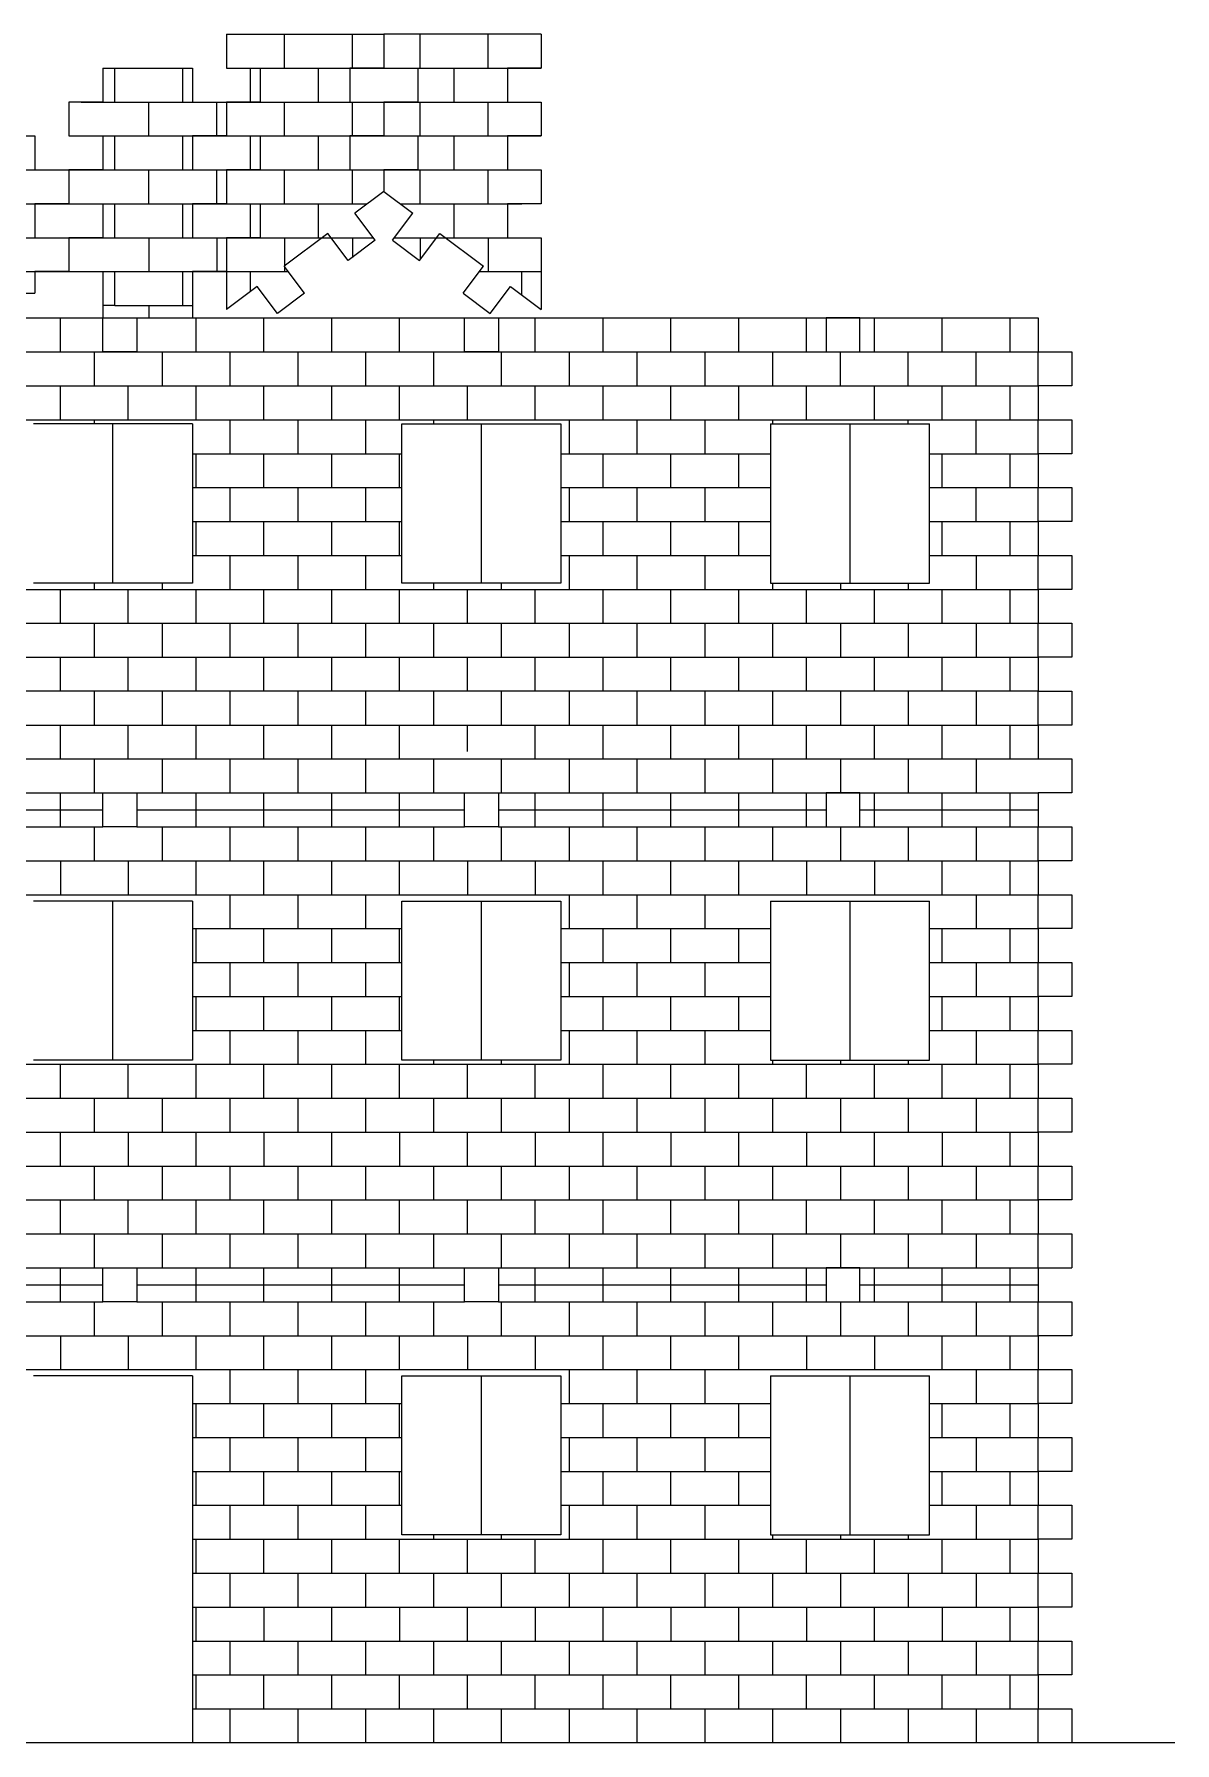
# Model space of a CAD drawing. Extents: x 5 to 412, y -104 to 220.
# Drawn here: x 304.2 to 411.9, y 50.9 to 212.1 of the extents above; entities that cross this region are included whole.
import ezdxf

# ---------------------------------------------------------------- set-up
doc = ezdxf.new("R2010")
doc.units = 0
doc.layers.get('0').update_dxf_attribs({"linetype": 'CONTINUOUS'})
doc.layers.add('ENGRAVE', color=4, linetype='CONTINUOUS')

msp = doc.modelspace()

# ---------------------------------------------------------------- linework, layer by layer
for p, q in [((322.37, 212.12), (337.23, 212.12)), ((322.37, 212.12), (322.37, 208.92)), ((337.23, 212.12), (337.23, 208.92)), ((352.08, 212.12), (337.23, 212.12)), ((352.08, 212.12), (352.08, 208.92)), ((310.71, 208.92), (310.71, 205.72)), ((310.71, 208.92), (319.17, 208.92)), ((319.17, 208.92), (319.17, 205.72)), ((322.37, 208.92), (325.57, 208.92)), ((325.57, 208.92), (325.57, 205.72)), ((337.23, 208.92), (334.03, 208.92)), ((334.03, 208.92), (334.03, 205.72)), ((337.23, 208.92), (340.43, 208.92)), ((340.43, 208.92), (340.43, 205.72)), ((352.08, 208.92), (348.88, 208.92)), ((348.88, 208.92), (348.88, 205.72)), ((310.71, 205.72), (307.51, 205.72)), ((307.51, 205.72), (307.51, 202.52)), ((319.17, 205.72), (322.37, 205.72)), ((325.57, 205.72), (322.37, 205.72)), ((322.37, 205.72), (322.37, 202.52)), ((334.03, 205.72), (337.23, 205.72)), ((337.23, 205.72), (337.23, 202.52)), ((340.43, 205.72), (337.23, 205.72)), ((348.88, 205.72), (352.08, 205.72)), ((352.08, 205.72), (352.08, 202.52)), ((295.86, 202.52), (304.31, 202.52)), ((304.31, 202.52), (304.31, 199.32)), ((307.51, 202.52), (310.71, 202.52)), ((310.71, 202.52), (310.71, 199.32)), ((322.37, 202.52), (319.17, 202.52)), ((319.17, 202.52), (319.17, 199.32)), ((322.37, 202.52), (325.57, 202.52)), ((325.57, 202.52), (325.57, 199.32)), ((337.23, 202.52), (334.03, 202.52)), ((334.03, 202.52), (334.03, 199.32)), ((337.23, 202.52), (340.43, 202.52)), ((340.43, 202.52), (340.43, 199.32)), ((352.08, 202.52), (348.88, 202.52)), ((348.88, 202.52), (348.88, 199.32)), ((304.31, 199.32), (307.51, 199.32)), ((310.71, 199.32), (307.51, 199.32)), ((307.51, 199.32), (307.51, 196.12)), ((319.17, 199.32), (322.37, 199.32)), ((325.57, 199.32), (322.37, 199.32)), ((322.37, 199.32), (322.37, 196.12)), ((334.03, 199.32), (337.23, 199.32)), ((337.23, 199.32), (337.23, 197.29)), ((340.43, 199.32), (337.23, 199.32)), ((348.88, 199.32), (352.08, 199.32)), ((352.08, 199.32), (352.08, 196.12)), ((337.23, 197.29), (334.5, 195.24)), ((337.23, 197.29), (339.95, 195.24)), ((307.51, 196.12), (304.31, 196.12)), ((304.31, 196.12), (304.31, 192.92)), ((307.51, 196.12), (310.71, 196.12)), ((310.71, 196.12), (310.71, 192.92)), ((322.37, 196.12), (319.17, 196.12)), ((319.17, 196.12), (319.17, 192.92)), ((322.37, 196.12), (325.57, 196.12)), ((325.57, 196.12), (325.57, 192.92)), ((336.42, 192.68), (334.5, 195.24)), ((338.03, 192.68), (339.95, 195.24)), ((352.08, 196.12), (348.88, 196.12)), ((348.88, 196.12), (348.88, 192.92)), ((304.31, 192.92), (307.51, 192.92)), ((310.71, 192.92), (307.51, 192.92)), ((307.51, 192.92), (307.51, 189.72)), ((319.17, 192.92), (322.37, 192.92)), ((325.57, 192.92), (322.37, 192.92)), ((322.37, 192.92), (322.37, 186.15)), ((331.94, 193.32), (327.83, 190.24)), ((333.86, 190.76), (331.94, 193.32)), ((336.42, 192.68), (333.86, 190.76)), ((338.03, 192.68), (340.59, 190.76)), ((340.59, 190.76), (342.51, 193.32)), ((342.51, 193.32), (346.62, 190.24)), ((348.88, 192.92), (352.08, 192.92)), ((352.08, 192.92), (352.08, 186.15)), ((329.75, 187.68), (327.83, 190.24)), ((344.7, 187.68), (346.62, 190.24)), ((307.51, 189.72), (304.31, 189.72)), ((304.31, 189.72), (304.31, 187.69)), ((307.51, 189.72), (310.71, 189.72)), ((310.71, 189.72), (310.71, 185.35)), ((322.37, 189.72), (319.17, 189.72)), ((319.17, 189.72), (319.17, 185.35)), ((295.86, 187.69), (304.31, 187.69)), ((325.27, 188.32), (322.37, 186.15)), ((327.19, 185.76), (325.27, 188.32)), ((329.75, 187.68), (327.19, 185.76)), ((344.7, 187.68), (347.26, 185.76)), ((347.26, 185.76), (349.18, 188.32)), ((349.18, 188.32), (352.08, 186.15)), ((5.31, 185.35), (396.43, 185.35)), ((310.71, 185.35), (313.91, 185.35)), ((310.71, 182.15), (310.71, 185.35)), ((313.91, 185.35), (313.91, 182.15)), ((344.83, 185.35), (348.03, 185.35)), ((344.83, 182.15), (344.83, 185.35)), ((348.03, 185.35), (348.03, 182.15)), ((382.15, 185.35), (378.95, 185.35)), ((378.95, 185.35), (378.95, 182.15)), ((382.15, 182.15), (382.15, 185.35)), ((396.43, 185.35), (398.95, 185.35)), ((398.95, 185.35), (398.95, 182.15)), ((313.91, 182.15), (310.71, 182.15)), ((348.03, 182.15), (344.83, 182.15)), ((378.95, 182.15), (382.15, 182.15)), ((398.95, 182.15), (402.15, 182.15)), ((402.15, 182.15), (402.15, 178.95)), ((402.15, 178.95), (398.95, 178.95)), ((398.95, 178.95), (398.95, 175.75)), ((398.95, 175.75), (402.15, 175.75)), ((402.15, 175.75), (402.15, 172.55)), ((319.16, 175.35), (304.16, 175.35)), ((311.66, 160.35), (311.66, 175.35)), ((319.16, 175.35), (319.16, 160.35)), ((338.93, 160.35), (338.93, 175.35)), ((338.93, 175.35), (353.93, 175.35)), ((346.43, 160.35), (346.43, 175.35)), ((353.93, 175.35), (353.93, 160.35)), ((373.71, 175.35), (373.71, 160.35)), ((373.71, 175.35), (388.71, 175.35)), ((381.21, 160.35), (381.21, 175.35)), ((388.71, 160.35), (388.71, 175.35)), ((402.15, 172.55), (398.95, 172.55)), ((398.95, 172.55), (398.95, 169.35)), ((398.95, 169.35), (402.15, 169.35)), ((402.15, 169.35), (402.15, 166.15)), ((402.15, 166.15), (398.95, 166.15)), ((398.95, 166.15), (398.95, 162.95)), ((398.95, 162.95), (402.15, 162.95)), ((402.15, 162.95), (402.15, 159.75)), ((319.16, 160.35), (304.16, 160.35)), ((353.93, 160.35), (338.93, 160.35)), ((373.71, 160.35), (388.71, 160.35)), ((402.15, 159.75), (398.95, 159.75)), ((398.95, 159.75), (398.95, 156.55)), ((398.95, 156.55), (402.15, 156.55)), ((402.15, 156.55), (402.15, 153.35)), ((402.15, 153.35), (398.95, 153.35)), ((398.95, 153.35), (398.95, 150.15)), ((398.95, 150.15), (402.15, 150.15)), ((402.15, 150.15), (402.15, 146.95)), ((402.15, 146.95), (398.95, 146.95)), ((398.95, 146.95), (398.95, 143.75)), ((398.95, 143.75), (402.15, 143.75)), ((402.15, 143.75), (402.15, 140.55)), ((310.71, 140.55), (313.91, 140.55)), ((310.71, 137.35), (310.71, 140.55)), ((313.91, 140.55), (313.91, 137.35)), ((344.83, 140.55), (348.03, 140.55)), ((344.83, 137.35), (344.83, 140.55)), ((348.03, 140.55), (348.03, 137.35)), ((382.15, 140.55), (378.95, 140.55)), ((378.95, 140.55), (378.95, 137.35)), ((382.15, 137.35), (382.15, 140.55)), ((402.15, 140.55), (398.95, 140.55)), ((398.95, 140.55), (398.95, 137.35)), ((271.41, 138.95), (310.71, 138.95)), ((313.91, 138.95), (344.83, 138.95)), ((348.03, 138.95), (378.95, 138.95)), ((382.15, 138.95), (398.95, 138.95)), ((313.91, 137.35), (310.71, 137.35)), ((348.03, 137.35), (344.83, 137.35)), ((378.95, 137.35), (382.15, 137.35)), ((398.95, 137.35), (402.15, 137.35)), ((402.15, 137.35), (402.15, 134.15)), ((402.15, 134.15), (398.95, 134.15)), ((398.95, 134.15), (398.95, 130.95)), ((398.95, 130.95), (402.15, 130.95)), ((402.15, 130.95), (402.15, 127.75)), ((319.16, 130.35), (304.16, 130.35)), ((311.66, 115.35), (311.66, 130.35)), ((319.16, 130.35), (319.16, 115.35)), ((338.93, 130.35), (353.93, 130.35)), ((338.93, 115.35), (338.93, 130.35)), ((346.43, 115.35), (346.43, 130.35)), ((353.93, 130.35), (353.93, 115.35)), ((373.71, 130.35), (373.71, 115.35)), ((373.71, 130.35), (388.71, 130.35)), ((381.21, 115.35), (381.21, 130.35)), ((388.71, 115.35), (388.71, 130.35)), ((402.15, 127.75), (398.95, 127.75)), ((398.95, 127.75), (398.95, 124.55)), ((398.95, 124.55), (402.15, 124.55)), ((402.15, 124.55), (402.15, 121.35)), ((402.15, 121.35), (398.95, 121.35)), ((398.95, 121.35), (398.95, 118.15)), ((398.95, 118.15), (402.15, 118.15)), ((402.15, 118.15), (402.15, 114.95)), ((319.16, 115.35), (304.16, 115.35)), ((353.93, 115.35), (338.93, 115.35)), ((373.71, 115.35), (388.71, 115.35)), ((402.15, 114.95), (398.95, 114.95)), ((398.95, 114.95), (398.95, 111.75)), ((398.95, 111.75), (402.15, 111.75)), ((402.15, 111.75), (402.15, 108.55)), ((402.15, 108.55), (398.95, 108.55)), ((398.95, 108.55), (398.95, 105.35)), ((398.95, 105.35), (402.15, 105.35)), ((402.15, 105.35), (402.15, 102.15)), ((402.15, 102.15), (398.95, 102.15)), ((398.95, 102.15), (398.95, 98.95)), ((398.95, 98.95), (402.15, 98.95)), ((402.15, 98.95), (402.15, 95.75)), ((310.71, 95.75), (313.91, 95.75)), ((310.71, 92.55), (310.71, 95.75)), ((313.91, 95.75), (313.91, 92.55)), ((344.83, 95.75), (348.03, 95.75)), ((344.83, 92.55), (344.83, 95.75)), ((348.03, 95.75), (348.03, 92.55)), ((382.15, 95.75), (378.95, 95.75)), ((378.95, 95.75), (378.95, 92.55)), ((382.15, 92.55), (382.15, 95.75)), ((398.95, 95.75), (398.95, 92.55)), ((398.95, 95.75), (402.15, 95.75)), ((271.41, 94.15), (310.71, 94.15)), ((313.91, 94.15), (344.83, 94.15)), ((348.03, 94.15), (378.95, 94.15)), ((382.15, 94.15), (398.95, 94.15)), ((313.91, 92.55), (310.71, 92.55)), ((348.03, 92.55), (344.83, 92.55)), ((378.95, 92.55), (382.15, 92.55)), ((398.95, 92.55), (402.15, 92.55)), ((402.15, 92.55), (402.15, 89.35)), ((402.15, 89.35), (398.95, 89.35)), ((398.95, 89.35), (398.95, 86.15)), ((319.16, 85.55), (304.16, 85.55)), ((319.16, 85.55), (319.16, 50.95)), ((338.93, 85.55), (353.93, 85.55)), ((338.93, 70.55), (338.93, 85.55)), ((346.43, 70.55), (346.43, 85.55)), ((353.93, 85.55), (353.93, 70.55)), ((373.71, 85.55), (373.71, 70.55)), ((373.71, 85.55), (388.71, 85.55)), ((381.21, 70.55), (381.21, 85.55)), ((388.71, 70.55), (388.71, 85.55)), ((398.95, 86.15), (402.15, 86.15)), ((402.15, 86.15), (402.15, 82.95)), ((402.15, 82.95), (398.95, 82.95)), ((398.95, 82.95), (398.95, 79.75)), ((398.95, 79.75), (402.15, 79.75)), ((402.15, 79.75), (402.15, 76.55)), ((402.15, 76.55), (398.95, 76.55)), ((398.95, 76.55), (398.95, 73.35)), ((398.95, 73.35), (402.15, 73.35)), ((402.15, 73.35), (402.15, 70.15)), ((353.93, 70.55), (338.93, 70.55)), ((373.71, 70.55), (388.71, 70.55)), ((402.15, 70.15), (398.95, 70.15)), ((398.95, 70.15), (398.95, 66.95)), ((398.95, 66.95), (402.15, 66.95)), ((402.15, 66.95), (402.15, 63.75)), ((402.15, 63.75), (398.95, 63.75)), ((398.95, 63.75), (398.95, 60.55)), ((398.95, 60.55), (402.15, 60.55)), ((402.15, 60.55), (402.15, 57.35)), ((402.15, 57.35), (398.95, 57.35)), ((398.95, 57.35), (398.95, 54.15)), ((398.95, 54.15), (402.15, 54.15)), ((402.15, 54.15), (402.15, 50.95)), ((411.86, 50.95), (290.71, 50.95))]:
    msp.add_line(p, q)
at = {"layer": 'ENGRAVE'}
for p, q in [((327.86, 208.92), (327.86, 212.12)), ((334.26, 208.92), (334.26, 212.12)), ((340.66, 208.92), (340.66, 212.12)), ((347.06, 208.92), (347.06, 212.12)), ((311.86, 205.72), (311.86, 208.92)), ((311.86, 208.92), (318.26, 208.92)), ((318.26, 205.72), (318.26, 208.92)), ((324.66, 205.72), (324.66, 208.92)), ((324.66, 208.92), (331.06, 208.92)), ((331.06, 205.72), (331.06, 208.92)), ((331.06, 208.92), (337.46, 208.92)), ((337.46, 208.92), (343.86, 208.92)), ((343.86, 205.72), (343.86, 208.92)), ((343.86, 208.92), (350.26, 208.92)), ((350.26, 208.92), (352.08, 208.92)), ((308.66, 205.72), (315.06, 205.72)), ((315.06, 202.52), (315.06, 205.72)), ((315.06, 205.72), (321.46, 205.72)), ((321.46, 202.52), (321.46, 205.72)), ((321.46, 205.72), (327.86, 205.72)), ((327.86, 202.52), (327.86, 205.72)), ((327.86, 205.72), (334.26, 205.72)), ((334.26, 202.52), (334.26, 205.72)), ((334.26, 205.72), (340.66, 205.72)), ((340.66, 202.52), (340.66, 205.72)), ((340.66, 205.72), (347.06, 205.72)), ((347.06, 202.52), (347.06, 205.72)), ((347.06, 205.72), (352.08, 205.72)), ((310.71, 202.52), (318.26, 202.52)), ((311.86, 199.32), (311.86, 202.52)), ((318.26, 199.32), (318.26, 202.52)), ((318.26, 202.52), (324.66, 202.52)), ((324.66, 199.32), (324.66, 202.52)), ((324.66, 202.52), (331.06, 202.52)), ((331.06, 199.32), (331.06, 202.52)), ((331.06, 202.52), (337.46, 202.52)), ((337.46, 202.52), (343.86, 202.52)), ((343.86, 199.32), (343.86, 202.52)), ((343.86, 202.52), (350.26, 202.52)), ((350.26, 202.52), (352.08, 202.52)), ((302.26, 199.32), (308.66, 199.32)), ((308.66, 199.32), (315.06, 199.32)), ((315.06, 196.12), (315.06, 199.32)), ((315.06, 199.32), (321.46, 199.32)), ((321.46, 196.12), (321.46, 199.32)), ((321.46, 199.32), (327.86, 199.32)), ((327.86, 196.12), (327.86, 199.32)), ((327.86, 199.32), (334.26, 199.32)), ((334.26, 196.12), (334.26, 199.32)), ((334.26, 199.32), (340.66, 199.32)), ((340.66, 196.12), (340.66, 199.32)), ((340.66, 199.32), (347.06, 199.32)), ((347.06, 196.12), (347.06, 199.32)), ((347.06, 199.32), (348.88, 199.32)), ((299.06, 196.12), (305.46, 196.12)), ((305.46, 196.12), (311.86, 196.12)), ((311.86, 192.92), (311.86, 196.12)), ((311.86, 196.12), (318.26, 196.12)), ((318.26, 192.92), (318.26, 196.12)), ((318.26, 196.12), (324.66, 196.12)), ((324.66, 192.92), (324.66, 196.12)), ((324.66, 196.12), (331.06, 196.12)), ((331.06, 192.92), (331.06, 196.12)), ((331.06, 196.12), (335.67, 196.12)), ((338.78, 196.12), (343.86, 196.12)), ((343.86, 192.92), (343.86, 196.12)), ((343.86, 196.12), (350.26, 196.12)), ((302.26, 192.92), (308.66, 192.92)), ((308.66, 192.92), (315.06, 192.92)), ((315.06, 192.92), (315.06, 189.72)), ((315.06, 192.92), (321.46, 192.92)), ((321.46, 192.92), (321.46, 189.72)), ((321.46, 192.92), (327.86, 192.92)), ((327.86, 192.92), (327.86, 189.72)), ((327.86, 192.92), (334.26, 192.92)), ((334.26, 192.92), (334.26, 191.06)), ((334.26, 192.92), (336.24, 192.92)), ((338.21, 192.92), (340.66, 192.92)), ((340.66, 192.92), (347.06, 192.92)), ((340.66, 192.92), (340.66, 190.85)), ((347.06, 192.92), (347.06, 189.72)), ((347.06, 192.92), (348.88, 192.92)), ((299.06, 189.72), (305.46, 189.72)), ((305.46, 189.72), (311.86, 189.72)), ((311.86, 186.52), (311.86, 189.72)), ((311.86, 189.72), (318.26, 189.72)), ((318.26, 186.52), (318.26, 189.72)), ((318.26, 189.72), (324.66, 189.72)), ((324.66, 189.72), (328.23, 189.72)), ((324.66, 187.86), (324.66, 189.72)), ((346.23, 189.72), (350.26, 189.72)), ((350.26, 187.52), (350.26, 189.72)), ((350.26, 189.72), (352.08, 189.72)), ((311.86, 186.52), (310.71, 186.52)), ((311.86, 186.52), (318.26, 186.52)), ((315.06, 186.52), (315.06, 185.29)), ((318.26, 186.52), (319.17, 186.52)), ((306.71, 182.15), (306.71, 185.35)), ((319.51, 182.15), (319.51, 185.35)), ((325.91, 182.15), (325.91, 185.35)), ((332.31, 182.15), (332.31, 185.35)), ((338.71, 182.15), (338.71, 185.35)), ((351.51, 182.15), (351.51, 185.35)), ((357.91, 182.15), (357.91, 185.35)), ((364.31, 182.15), (364.31, 185.35)), ((370.71, 182.15), (370.71, 185.35)), ((377.11, 182.15), (377.11, 185.35)), ((383.51, 182.15), (383.51, 185.35)), ((389.91, 182.15), (389.91, 185.35)), ((396.31, 182.15), (396.31, 185.35)), ((293.91, 182.15), (398.95, 182.15)), ((309.91, 182.15), (309.91, 178.95)), ((316.31, 182.15), (316.31, 178.95)), ((322.71, 182.15), (322.71, 178.95)), ((329.11, 182.15), (329.11, 178.95)), ((335.51, 182.15), (335.51, 178.95)), ((341.91, 182.15), (341.91, 178.95)), ((348.31, 182.15), (348.31, 178.95)), ((354.71, 182.15), (354.71, 178.95)), ((361.11, 182.15), (361.11, 178.95)), ((367.51, 182.15), (367.51, 178.95)), ((373.91, 182.15), (373.91, 178.95)), ((380.31, 178.95), (380.31, 182.15)), ((386.71, 178.95), (386.71, 182.15)), ((393.11, 178.95), (393.11, 182.15)), ((398.95, 178.95), (398.95, 182.15)), ((293.91, 178.95), (398.95, 178.95)), ((306.71, 175.75), (306.71, 178.95)), ((313.11, 175.75), (313.11, 178.95)), ((319.51, 175.75), (319.51, 178.95)), ((325.91, 175.75), (325.91, 178.95)), ((332.31, 175.75), (332.31, 178.95)), ((338.71, 175.75), (338.71, 178.95)), ((345.11, 175.75), (345.11, 178.95)), ((351.51, 175.75), (351.51, 178.95)), ((357.91, 175.75), (357.91, 178.95)), ((364.31, 175.75), (364.31, 178.95)), ((370.71, 175.75), (370.71, 178.95)), ((377.11, 175.75), (377.11, 178.95)), ((383.51, 175.75), (383.51, 178.95)), ((389.91, 175.75), (389.91, 178.95)), ((396.31, 175.75), (396.31, 178.95)), ((293.91, 175.75), (398.95, 175.75)), ((309.91, 175.75), (309.91, 175.35)), ((322.71, 175.75), (322.71, 172.55)), ((329.11, 175.75), (329.11, 172.55)), ((335.51, 175.75), (335.51, 172.55)), ((341.91, 175.75), (341.91, 175.35)), ((354.71, 175.75), (354.71, 172.55)), ((361.11, 175.75), (361.11, 172.55)), ((367.51, 175.75), (367.51, 172.55)), ((373.91, 175.75), (373.91, 175.35)), ((386.71, 175.35), (386.71, 175.75)), ((393.11, 172.55), (393.11, 175.75)), ((398.95, 172.55), (398.95, 175.75)), ((319.16, 172.55), (338.93, 172.55)), ((319.51, 169.35), (319.51, 172.55)), ((325.91, 169.35), (325.91, 172.55)), ((332.31, 169.35), (332.31, 172.55)), ((338.71, 169.35), (338.71, 172.55)), ((353.93, 172.55), (373.71, 172.55)), ((357.91, 169.35), (357.91, 172.55)), ((364.31, 169.35), (364.31, 172.55)), ((370.71, 169.35), (370.71, 172.55)), ((388.71, 172.55), (398.95, 172.55)), ((389.91, 169.35), (389.91, 172.55)), ((396.31, 169.35), (396.31, 172.55)), ((319.16, 169.35), (338.93, 169.35)), ((322.71, 169.35), (322.71, 166.15)), ((329.11, 169.35), (329.11, 166.15)), ((335.51, 169.35), (335.51, 166.15)), ((353.93, 169.35), (373.71, 169.35)), ((354.71, 169.35), (354.71, 166.15)), ((361.11, 169.35), (361.11, 166.15)), ((367.51, 169.35), (367.51, 166.15)), ((388.71, 169.35), (398.95, 169.35)), ((393.11, 166.15), (393.11, 169.35)), ((398.95, 166.15), (398.95, 169.35)), ((319.16, 166.15), (338.93, 166.15)), ((319.51, 162.95), (319.51, 166.15)), ((325.91, 162.95), (325.91, 166.15)), ((332.31, 162.95), (332.31, 166.15)), ((338.71, 162.95), (338.71, 166.15)), ((353.93, 166.15), (373.71, 166.15)), ((357.91, 162.95), (357.91, 166.15)), ((364.31, 162.95), (364.31, 166.15)), ((370.71, 162.95), (370.71, 166.15)), ((388.71, 166.15), (398.95, 166.15)), ((389.91, 162.95), (389.91, 166.15)), ((396.31, 162.95), (396.31, 166.15)), ((319.16, 162.95), (338.93, 162.95)), ((322.71, 162.95), (322.71, 159.75)), ((329.11, 162.95), (329.11, 159.75)), ((335.51, 162.95), (335.51, 159.75)), ((353.93, 162.95), (373.71, 162.95)), ((354.71, 162.95), (354.71, 159.75)), ((361.11, 162.95), (361.11, 159.75)), ((367.51, 162.95), (367.51, 159.75)), ((388.71, 162.95), (398.95, 162.95)), ((393.11, 162.95), (393.11, 159.75)), ((398.95, 159.75), (398.95, 162.95)), ((293.91, 159.75), (398.95, 159.75)), ((306.71, 156.55), (306.71, 159.75)), ((309.91, 160.35), (309.91, 159.75)), ((313.11, 156.55), (313.11, 159.75)), ((316.31, 160.35), (316.31, 159.75)), ((319.51, 156.55), (319.51, 159.75)), ((325.91, 156.55), (325.91, 159.75)), ((332.31, 156.55), (332.31, 159.75)), ((338.71, 156.55), (338.71, 159.75)), ((341.91, 160.35), (341.91, 159.75)), ((345.11, 156.55), (345.11, 159.75)), ((348.31, 160.35), (348.31, 159.75)), ((351.51, 156.55), (351.51, 159.75)), ((357.91, 156.55), (357.91, 159.75)), ((364.31, 156.55), (364.31, 159.75)), ((370.71, 156.55), (370.71, 159.75)), ((373.91, 160.35), (373.91, 159.75)), ((377.11, 156.55), (377.11, 159.75)), ((380.31, 160.35), (380.31, 159.75)), ((383.51, 156.55), (383.51, 159.75)), ((386.71, 160.35), (386.71, 159.75)), ((389.91, 156.55), (389.91, 159.75)), ((396.31, 156.55), (396.31, 159.75)), ((293.91, 156.55), (398.95, 156.55)), ((309.91, 156.55), (309.91, 153.35)), ((316.31, 156.55), (316.31, 153.35)), ((322.71, 156.55), (322.71, 153.35)), ((329.11, 156.55), (329.11, 153.35)), ((335.51, 156.55), (335.51, 153.35)), ((341.91, 156.55), (341.91, 153.35)), ((348.31, 156.55), (348.31, 153.35)), ((354.71, 156.55), (354.71, 153.35)), ((361.11, 156.55), (361.11, 153.35)), ((367.51, 156.55), (367.51, 153.35)), ((373.91, 156.55), (373.91, 153.35)), ((380.31, 156.55), (380.31, 153.35)), ((386.71, 156.55), (386.71, 153.35)), ((393.11, 156.55), (393.11, 153.35)), ((398.95, 153.35), (398.95, 156.55)), ((293.91, 153.35), (398.95, 153.35)), ((306.71, 150.15), (306.71, 153.35)), ((313.11, 150.15), (313.11, 153.35)), ((319.51, 150.15), (319.51, 153.35)), ((325.91, 150.15), (325.91, 153.35)), ((332.31, 150.15), (332.31, 153.35)), ((338.71, 150.15), (338.71, 153.35)), ((345.11, 150.15), (345.11, 153.35)), ((351.51, 150.15), (351.51, 153.35)), ((357.91, 150.15), (357.91, 153.35)), ((364.31, 150.15), (364.31, 153.35)), ((370.71, 150.15), (370.71, 153.35)), ((377.11, 150.15), (377.11, 153.35)), ((383.51, 150.15), (383.51, 153.35)), ((389.91, 150.15), (389.91, 153.35)), ((396.31, 150.15), (396.31, 153.35)), ((398.95, 150.15), (293.91, 150.15)), ((309.91, 150.15), (309.91, 146.95)), ((316.31, 150.15), (316.31, 146.95)), ((322.71, 150.15), (322.71, 146.95)), ((329.11, 150.15), (329.11, 146.95)), ((335.51, 150.15), (335.51, 146.95)), ((341.91, 150.15), (341.91, 146.95)), ((348.31, 150.15), (348.31, 146.95)), ((354.71, 150.15), (354.71, 146.95)), ((361.11, 150.15), (361.11, 146.95)), ((367.51, 150.15), (367.51, 146.95)), ((373.91, 150.15), (373.91, 146.95)), ((380.31, 150.15), (380.31, 146.95)), ((386.71, 150.15), (386.71, 146.95)), ((393.11, 150.15), (393.11, 146.95)), ((398.95, 146.95), (398.95, 150.15)), ((293.91, 146.95), (398.95, 146.95)), ((306.71, 143.75), (306.71, 146.95)), ((313.11, 143.75), (313.11, 146.95)), ((319.51, 143.75), (319.51, 146.95)), ((325.91, 143.75), (325.91, 146.95)), ((332.31, 143.75), (332.31, 146.95)), ((338.71, 143.75), (338.71, 146.95)), ((345.11, 144.45), (345.11, 146.95)), ((351.51, 143.75), (351.51, 146.95)), ((357.91, 143.75), (357.91, 146.95)), ((364.31, 143.75), (364.31, 146.95)), ((370.71, 143.75), (370.71, 146.95)), ((377.11, 143.75), (377.11, 146.95)), ((383.51, 143.75), (383.51, 146.95)), ((389.91, 143.75), (389.91, 146.95)), ((396.31, 143.75), (396.31, 146.95)), ((293.91, 143.75), (398.95, 143.75)), ((309.91, 143.75), (309.91, 140.55)), ((316.31, 143.75), (316.31, 140.55)), ((322.71, 143.75), (322.71, 140.55)), ((329.11, 143.75), (329.11, 140.55)), ((335.51, 143.75), (335.51, 140.55)), ((341.91, 143.75), (341.91, 140.55)), ((348.31, 143.75), (348.31, 140.55)), ((354.71, 143.75), (354.71, 140.55)), ((361.11, 143.75), (361.11, 140.55)), ((367.51, 143.75), (367.51, 140.55)), ((373.91, 143.75), (373.91, 140.55)), ((380.31, 143.75), (380.31, 140.55)), ((386.71, 143.75), (386.71, 140.55)), ((393.11, 143.75), (393.11, 140.55)), ((293.91, 140.55), (398.95, 140.55)), ((306.71, 137.35), (306.71, 140.55)), ((319.51, 137.35), (319.51, 140.55)), ((325.91, 137.35), (325.91, 140.55)), ((332.31, 137.35), (332.31, 140.55)), ((338.71, 137.35), (338.71, 140.55)), ((351.51, 137.35), (351.51, 140.55)), ((357.91, 137.35), (357.91, 140.55)), ((364.31, 137.35), (364.31, 140.55)), ((370.71, 137.35), (370.71, 140.55)), ((377.11, 137.35), (377.11, 140.55)), ((383.51, 137.35), (383.51, 140.55)), ((389.91, 137.35), (389.91, 140.55)), ((396.31, 137.35), (396.31, 140.55)), ((293.91, 137.35), (310.71, 137.35)), ((309.91, 137.35), (309.91, 134.15)), ((313.91, 137.35), (344.83, 137.35)), ((316.31, 137.35), (316.31, 134.15)), ((322.71, 137.35), (322.71, 134.15)), ((329.11, 137.35), (329.11, 134.15)), ((335.51, 137.35), (335.51, 134.15)), ((341.91, 137.35), (341.91, 134.15)), ((348.03, 137.35), (378.95, 137.35)), ((348.31, 137.35), (348.31, 134.15)), ((354.71, 137.35), (354.71, 134.15)), ((361.11, 137.35), (361.11, 134.15)), ((367.51, 137.35), (367.51, 134.15)), ((373.91, 137.35), (373.91, 134.15)), ((380.31, 137.35), (380.31, 134.15)), ((382.15, 137.35), (398.95, 137.35)), ((386.71, 137.35), (386.71, 135.35)), ((386.71, 137.35), (386.71, 134.15)), ((393.11, 137.35), (393.11, 134.15)), ((398.95, 134.15), (398.95, 137.35)), ((293.91, 134.15), (398.95, 134.15)), ((306.71, 134.15), (306.71, 130.95)), ((313.11, 134.15), (313.11, 130.95)), ((319.51, 130.95), (319.51, 134.15)), ((325.91, 130.95), (325.91, 134.15)), ((332.31, 130.95), (332.31, 134.15)), ((338.71, 130.95), (338.71, 134.15)), ((345.11, 134.15), (345.11, 130.95)), ((351.51, 134.15), (351.51, 130.95)), ((357.91, 130.95), (357.91, 134.15)), ((364.31, 130.95), (364.31, 134.15)), ((370.71, 130.95), (370.71, 134.15)), ((377.11, 134.15), (377.11, 130.95)), ((383.51, 134.15), (383.51, 130.95)), ((389.91, 130.95), (389.91, 134.15)), ((396.31, 130.95), (396.31, 134.15)), ((293.91, 130.95), (398.95, 130.95)), ((322.71, 130.95), (322.71, 127.75)), ((329.11, 130.95), (329.11, 127.75)), ((335.51, 130.95), (335.51, 127.75)), ((354.71, 130.95), (354.71, 127.75)), ((361.11, 130.95), (361.11, 127.75)), ((367.51, 130.95), (367.51, 127.75)), ((393.11, 130.95), (393.11, 127.75)), ((398.95, 127.75), (398.95, 130.95)), ((319.16, 127.75), (338.93, 127.75)), ((319.51, 124.55), (319.51, 127.75)), ((325.91, 124.55), (325.91, 127.75)), ((332.31, 124.55), (332.31, 127.75)), ((338.71, 124.55), (338.71, 127.75)), ((353.93, 127.75), (373.71, 127.75)), ((357.91, 124.55), (357.91, 127.75)), ((364.31, 124.55), (364.31, 127.75)), ((370.71, 124.55), (370.71, 127.75)), ((388.71, 127.75), (398.95, 127.75)), ((389.91, 124.55), (389.91, 127.75)), ((396.31, 124.55), (396.31, 127.75)), ((319.16, 124.55), (338.93, 124.55)), ((322.71, 124.55), (322.71, 121.35)), ((329.11, 124.55), (329.11, 121.35)), ((335.51, 124.55), (335.51, 121.35)), ((353.93, 124.55), (373.71, 124.55)), ((354.71, 124.55), (354.71, 121.35)), ((361.11, 124.55), (361.11, 121.35)), ((367.51, 124.55), (367.51, 121.35)), ((388.71, 124.55), (398.95, 124.55)), ((393.11, 124.55), (393.11, 121.35)), ((398.95, 121.35), (398.95, 124.55)), ((319.16, 121.35), (338.93, 121.35)), ((319.51, 118.15), (319.51, 121.35)), ((325.91, 118.15), (325.91, 121.35)), ((332.31, 118.15), (332.31, 121.35)), ((338.71, 118.15), (338.71, 121.35)), ((353.93, 121.35), (373.71, 121.35)), ((357.91, 118.15), (357.91, 121.35)), ((364.31, 118.15), (364.31, 121.35)), ((370.71, 118.15), (370.71, 121.35)), ((388.71, 121.35), (398.95, 121.35)), ((389.91, 118.15), (389.91, 121.35)), ((396.31, 118.15), (396.31, 121.35)), ((319.16, 118.15), (338.93, 118.15)), ((322.71, 118.15), (322.71, 114.95)), ((329.11, 118.15), (329.11, 114.95)), ((335.51, 118.15), (335.51, 114.95)), ((353.93, 118.15), (373.71, 118.15)), ((354.71, 118.15), (354.71, 114.95)), ((361.11, 118.15), (361.11, 114.95)), ((367.51, 118.15), (367.51, 114.95)), ((388.71, 118.15), (398.95, 118.15)), ((393.11, 118.15), (393.11, 114.95)), ((398.95, 114.95), (398.95, 118.15)), ((293.91, 114.95), (398.95, 114.95)), ((306.71, 111.75), (306.71, 114.95)), ((313.11, 111.75), (313.11, 114.95)), ((319.51, 111.75), (319.51, 114.95)), ((325.91, 111.75), (325.91, 114.95)), ((332.31, 111.75), (332.31, 114.95)), ((338.71, 111.75), (338.71, 114.95)), ((341.91, 115.35), (341.91, 114.95)), ((345.11, 111.75), (345.11, 114.95)), ((348.31, 115.35), (348.31, 114.95)), ((351.51, 111.75), (351.51, 114.95)), ((357.91, 111.75), (357.91, 114.95)), ((364.31, 111.75), (364.31, 114.95)), ((370.71, 111.75), (370.71, 114.95)), ((373.91, 115.35), (373.91, 114.95)), ((377.11, 111.75), (377.11, 114.95)), ((380.31, 115.35), (380.31, 114.95)), ((383.51, 111.75), (383.51, 114.95)), ((386.71, 115.35), (386.71, 114.95)), ((389.91, 111.75), (389.91, 114.95)), ((396.31, 111.75), (396.31, 114.95)), ((293.91, 111.75), (398.95, 111.75)), ((309.91, 111.75), (309.91, 108.55)), ((316.31, 111.75), (316.31, 108.55)), ((322.71, 111.75), (322.71, 108.55)), ((329.11, 111.75), (329.11, 108.55)), ((335.51, 111.75), (335.51, 108.55)), ((341.91, 111.75), (341.91, 108.55)), ((348.31, 111.75), (348.31, 108.55)), ((354.71, 111.75), (354.71, 108.55)), ((361.11, 111.75), (361.11, 108.55)), ((367.51, 111.75), (367.51, 108.55)), ((373.91, 111.75), (373.91, 108.55)), ((380.31, 111.75), (380.31, 108.55)), ((386.71, 111.75), (386.71, 108.55)), ((393.11, 111.75), (393.11, 108.55)), ((398.95, 108.55), (398.95, 111.75)), ((293.91, 108.55), (398.95, 108.55)), ((306.73, 105.35), (306.73, 108.55)), ((313.13, 105.35), (313.13, 108.55)), ((319.53, 105.35), (319.53, 108.55)), ((325.93, 105.35), (325.93, 108.55)), ((332.33, 105.35), (332.33, 108.55)), ((338.73, 105.35), (338.73, 108.55)), ((345.13, 105.35), (345.13, 108.55)), ((351.53, 105.35), (351.53, 108.55)), ((357.93, 105.35), (357.93, 108.55)), ((364.33, 105.35), (364.33, 108.55)), ((370.73, 105.35), (370.73, 108.55)), ((377.13, 105.35), (377.13, 108.55)), ((383.53, 105.35), (383.53, 108.55)), ((389.93, 105.35), (389.93, 108.55)), ((396.33, 105.35), (396.33, 108.55)), ((293.91, 105.35), (398.95, 105.35)), ((309.91, 105.35), (309.91, 102.15)), ((316.31, 105.35), (316.31, 102.15)), ((319.16, 105.35), (398.95, 105.35)), ((322.71, 105.35), (322.71, 102.15)), ((329.11, 105.35), (329.11, 102.15)), ((335.51, 105.35), (335.51, 102.15)), ((341.91, 105.35), (341.91, 102.15)), ((348.31, 105.35), (348.31, 102.15)), ((354.71, 105.35), (354.71, 102.15)), ((361.11, 105.35), (361.11, 102.15)), ((367.51, 105.35), (367.51, 102.15)), ((373.91, 105.35), (373.91, 102.15)), ((380.31, 105.35), (380.31, 102.15)), ((386.71, 105.35), (386.71, 102.15)), ((393.11, 105.35), (393.11, 102.15)), ((398.95, 102.15), (398.95, 105.35)), ((293.91, 102.15), (398.95, 102.15)), ((306.71, 98.95), (306.71, 102.15)), ((313.11, 98.95), (313.11, 102.15)), ((319.51, 98.95), (319.51, 102.15)), ((325.91, 98.95), (325.91, 102.15)), ((332.31, 98.95), (332.31, 102.15)), ((338.71, 98.95), (338.71, 102.15)), ((345.11, 98.95), (345.11, 102.15)), ((351.51, 98.95), (351.51, 102.15)), ((357.91, 98.95), (357.91, 102.15)), ((364.31, 98.95), (364.31, 102.15)), ((370.71, 98.95), (370.71, 102.15)), ((377.11, 98.95), (377.11, 102.15)), ((383.51, 98.95), (383.51, 102.15)), ((389.91, 98.95), (389.91, 102.15)), ((396.31, 98.95), (396.31, 102.15)), ((293.91, 98.95), (398.95, 98.95)), ((309.91, 98.95), (309.91, 95.75)), ((316.31, 98.95), (316.31, 95.75)), ((322.71, 98.95), (322.71, 95.75)), ((329.11, 98.95), (329.11, 95.75)), ((335.51, 98.95), (335.51, 95.75)), ((341.91, 98.95), (341.91, 95.75)), ((348.31, 98.95), (348.31, 95.75)), ((354.71, 98.95), (354.71, 95.75)), ((361.11, 98.95), (361.11, 95.75)), ((367.51, 98.95), (367.51, 95.75)), ((373.91, 98.95), (373.91, 95.75)), ((380.31, 98.95), (380.31, 95.75)), ((386.71, 98.95), (386.71, 95.75)), ((393.11, 98.95), (393.11, 95.75)), ((398.95, 95.75), (398.95, 98.95)), ((293.91, 95.75), (398.95, 95.75)), ((306.71, 92.55), (306.71, 95.75)), ((319.51, 92.55), (319.51, 95.75)), ((325.91, 92.55), (325.91, 95.75)), ((332.31, 92.55), (332.31, 95.75)), ((338.71, 92.55), (338.71, 95.75)), ((351.51, 92.55), (351.51, 95.75)), ((357.91, 92.55), (357.91, 95.75)), ((364.31, 92.55), (364.31, 95.75)), ((370.71, 92.55), (370.71, 95.75)), ((377.11, 92.55), (377.11, 95.75)), ((383.51, 92.55), (383.51, 95.75)), ((389.91, 92.55), (389.91, 95.75)), ((396.31, 92.55), (396.31, 95.75)), ((293.91, 92.55), (310.71, 92.55)), ((309.91, 92.55), (309.91, 89.35)), ((313.91, 92.55), (344.83, 92.55)), ((316.31, 92.55), (316.31, 89.35)), ((322.71, 92.55), (322.71, 89.35)), ((329.11, 92.55), (329.11, 89.35)), ((335.51, 92.55), (335.51, 89.35)), ((341.91, 92.55), (341.91, 89.35)), ((348.03, 92.55), (378.95, 92.55)), ((348.31, 92.55), (348.31, 89.35)), ((354.71, 92.55), (354.71, 89.35)), ((361.11, 92.55), (361.11, 89.35)), ((367.51, 92.55), (367.51, 89.35)), ((373.91, 92.55), (373.91, 89.35)), ((380.31, 92.55), (380.31, 89.35)), ((382.15, 92.55), (398.95, 92.55)), ((386.71, 92.55), (386.71, 90.55)), ((386.71, 92.55), (386.71, 89.35)), ((393.11, 92.55), (393.11, 89.35)), ((398.95, 89.35), (398.95, 92.55)), ((293.91, 89.35), (398.95, 89.35)), ((306.71, 89.35), (306.71, 86.15)), ((313.11, 89.35), (313.11, 86.15)), ((319.51, 86.15), (319.51, 89.35)), ((325.91, 86.15), (325.91, 89.35)), ((332.31, 86.15), (332.31, 89.35)), ((338.71, 86.15), (338.71, 89.35)), ((345.11, 89.35), (345.11, 86.15)), ((351.51, 89.35), (351.51, 86.15)), ((357.91, 86.15), (357.91, 89.35)), ((364.31, 86.15), (364.31, 89.35)), ((370.71, 86.15), (370.71, 89.35)), ((377.11, 89.35), (377.11, 86.15)), ((383.51, 89.35), (383.51, 86.15)), ((389.91, 86.15), (389.91, 89.35)), ((396.31, 86.15), (396.31, 89.35)), ((293.91, 86.15), (398.95, 86.15)), ((322.71, 86.15), (322.71, 82.95)), ((329.11, 86.15), (329.11, 82.95)), ((335.51, 86.15), (335.51, 82.95)), ((354.71, 86.15), (354.71, 82.95)), ((361.11, 86.15), (361.11, 82.95)), ((367.51, 86.15), (367.51, 82.95)), ((393.11, 86.15), (393.11, 82.95)), ((398.95, 82.95), (398.95, 86.15)), ((319.16, 82.95), (338.93, 82.95)), ((319.51, 79.75), (319.51, 82.95)), ((325.91, 79.75), (325.91, 82.95)), ((332.31, 79.75), (332.31, 82.95)), ((338.71, 79.75), (338.71, 82.95)), ((353.93, 82.95), (373.71, 82.95)), ((357.91, 79.75), (357.91, 82.95)), ((364.31, 79.75), (364.31, 82.95)), ((370.71, 79.75), (370.71, 82.95)), ((388.71, 82.95), (398.95, 82.95)), ((389.91, 79.75), (389.91, 82.95)), ((396.31, 79.75), (396.31, 82.95)), ((319.16, 79.75), (338.93, 79.75)), ((322.71, 79.75), (322.71, 76.55)), ((329.11, 79.75), (329.11, 76.55)), ((335.51, 79.75), (335.51, 76.55)), ((353.93, 79.75), (373.71, 79.75)), ((354.71, 79.75), (354.71, 76.55)), ((361.11, 79.75), (361.11, 76.55)), ((367.51, 79.75), (367.51, 76.55)), ((388.71, 79.75), (398.95, 79.75)), ((393.11, 79.75), (393.11, 76.55)), ((398.95, 76.55), (398.95, 79.75)), ((319.16, 76.55), (338.93, 76.55)), ((319.51, 73.35), (319.51, 76.55)), ((325.91, 73.35), (325.91, 76.55)), ((332.31, 73.35), (332.31, 76.55)), ((338.71, 73.35), (338.71, 76.55)), ((353.93, 76.55), (373.71, 76.55)), ((357.91, 73.35), (357.91, 76.55)), ((364.31, 73.35), (364.31, 76.55)), ((370.71, 73.35), (370.71, 76.55)), ((388.71, 76.55), (398.95, 76.55)), ((389.91, 73.35), (389.91, 76.55)), ((396.31, 73.35), (396.31, 76.55)), ((319.16, 73.35), (338.93, 73.35)), ((322.71, 73.35), (322.71, 70.15)), ((329.11, 73.35), (329.11, 70.15)), ((335.51, 73.35), (335.51, 70.15)), ((353.93, 73.35), (373.71, 73.35)), ((354.71, 73.35), (354.71, 70.15)), ((361.11, 73.35), (361.11, 70.15)), ((367.51, 73.35), (367.51, 70.15)), ((388.71, 73.35), (398.95, 73.35)), ((393.11, 73.35), (393.11, 70.15)), ((398.95, 70.15), (398.95, 73.35)), ((319.16, 70.15), (398.95, 70.15)), ((319.51, 66.95), (319.51, 70.15)), ((325.91, 66.95), (325.91, 70.15)), ((332.31, 66.95), (332.31, 70.15)), ((338.71, 66.95), (338.71, 70.15)), ((341.91, 70.55), (341.91, 70.15)), ((345.11, 66.95), (345.11, 70.15)), ((348.31, 70.55), (348.31, 70.15)), ((351.51, 66.95), (351.51, 70.15)), ((357.91, 66.95), (357.91, 70.15)), ((364.31, 66.95), (364.31, 70.15)), ((370.71, 66.95), (370.71, 70.15)), ((373.91, 70.55), (373.91, 70.15)), ((377.11, 66.95), (377.11, 70.15)), ((380.31, 70.55), (380.31, 70.15)), ((383.51, 66.95), (383.51, 70.15)), ((386.71, 70.55), (386.71, 70.15)), ((389.91, 66.95), (389.91, 70.15)), ((396.31, 66.95), (396.31, 70.15)), ((319.16, 66.95), (398.95, 66.95)), ((322.71, 66.95), (322.71, 63.75)), ((329.11, 66.95), (329.11, 63.75)), ((335.51, 66.95), (335.51, 63.75)), ((341.91, 66.95), (341.91, 63.75)), ((348.31, 66.95), (348.31, 63.75)), ((354.71, 66.95), (354.71, 63.75)), ((361.11, 66.95), (361.11, 63.75)), ((367.51, 66.95), (367.51, 63.75)), ((373.91, 66.95), (373.91, 63.75)), ((380.31, 66.95), (380.31, 63.75)), ((386.71, 66.95), (386.71, 63.75)), ((393.11, 66.95), (393.11, 63.75)), ((398.95, 63.75), (398.95, 66.95)), ((319.16, 63.75), (398.95, 63.75)), ((319.53, 60.55), (319.53, 63.75)), ((325.93, 60.55), (325.93, 63.75)), ((332.33, 60.55), (332.33, 63.75)), ((338.73, 60.55), (338.73, 63.75)), ((345.13, 60.55), (345.13, 63.75)), ((351.53, 60.55), (351.53, 63.75)), ((357.93, 60.55), (357.93, 63.75)), ((364.33, 60.55), (364.33, 63.75)), ((370.73, 60.55), (370.73, 63.75)), ((377.13, 60.55), (377.13, 63.75)), ((383.53, 60.55), (383.53, 63.75)), ((389.93, 60.55), (389.93, 63.75)), ((396.33, 60.55), (396.33, 63.75)), ((319.16, 60.55), (398.95, 60.55)), ((319.16, 60.55), (398.95, 60.55)), ((322.71, 60.55), (322.71, 57.35)), ((329.11, 60.55), (329.11, 57.35)), ((335.51, 60.55), (335.51, 57.35)), ((341.91, 60.55), (341.91, 57.35)), ((348.31, 60.55), (348.31, 57.35)), ((354.71, 60.55), (354.71, 57.35)), ((361.11, 60.55), (361.11, 57.35)), ((367.51, 60.55), (367.51, 57.35)), ((373.91, 60.55), (373.91, 57.35)), ((380.31, 60.55), (380.31, 57.35)), ((386.71, 60.55), (386.71, 57.35)), ((393.11, 60.55), (393.11, 57.35)), ((398.95, 57.35), (398.95, 60.55)), ((319.16, 57.35), (398.95, 57.35)), ((319.51, 54.15), (319.51, 57.35)), ((325.91, 54.15), (325.91, 57.35)), ((332.31, 54.15), (332.31, 57.35)), ((338.71, 54.15), (338.71, 57.35)), ((345.11, 54.15), (345.11, 57.35)), ((351.51, 54.15), (351.51, 57.35)), ((357.91, 54.15), (357.91, 57.35)), ((364.31, 54.15), (364.31, 57.35)), ((370.71, 54.15), (370.71, 57.35)), ((377.11, 54.15), (377.11, 57.35)), ((383.51, 54.15), (383.51, 57.35)), ((389.91, 54.15), (389.91, 57.35)), ((396.31, 54.15), (396.31, 57.35)), ((319.16, 54.15), (398.95, 54.15)), ((322.71, 54.15), (322.71, 50.95)), ((329.11, 54.15), (329.11, 50.95)), ((335.51, 54.15), (335.51, 50.95)), ((341.91, 54.15), (341.91, 50.95)), ((348.31, 54.15), (348.31, 50.95)), ((354.71, 54.15), (354.71, 50.95)), ((361.11, 54.15), (361.11, 50.95)), ((367.51, 54.15), (367.51, 50.95)), ((373.91, 54.15), (373.91, 50.95)), ((380.31, 54.15), (380.31, 50.95)), ((386.71, 54.15), (386.71, 50.95)), ((393.11, 54.15), (393.11, 50.95)), ((398.95, 50.95), (398.95, 54.15))]:
    msp.add_line(p, q, dxfattribs=at)

doc.saveas('drawing.dxf')
